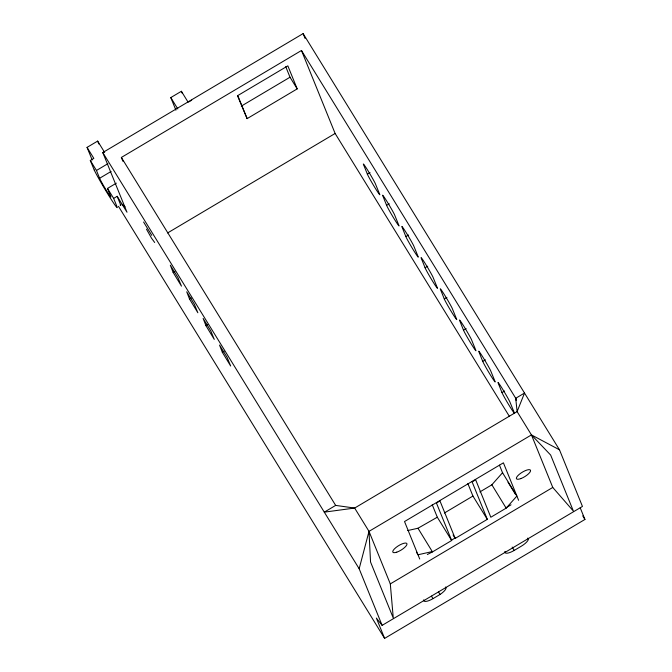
<?xml version="1.0" encoding="UTF-8"?>
<svg xmlns="http://www.w3.org/2000/svg" width="672" height="672" viewBox="0 0 672 672"><rect width="100%" height="100%" fill="white"/><g stroke="black" fill="none" stroke-linecap="round" stroke-linejoin="round"><path stroke-width="1.01" d="M382.124 625.372L359.159 568.747L369.004 531.367L531.451 434.91L559.482 449.803L582.456 506.428L382.124 625.372L376.362 618.064L384.619 638.4L584.942 519.456L580.23 507.839M143.59 222.029L151.763 235.334M479.875 491.929L491.812 484.84L502.53 472.744L516.886 496.054L506.167 508.141L490.829 517.247L475.642 479.774L472.114 481.866L487.301 519.347L455.188 538.415L453.062 534.962M92.173 159.995L87.058 147.378L97.65 141.086L104.656 152.46M189.05 101.766L191.705 100.195M116.332 183.17L107.503 188.42L110.83 196.61A11.105 0.546 59.3 0 1 106.176 190.092A11.105 0.546 59.3 0 1 99.616 178.265L96.457 170.478L107.932 163.657M99.616 178.265L111.09 171.444M367.374 174.166L363.317 164.027A12.34 0.613 59.3 0 1 368.18 171.016A12.34 0.613 59.3 0 1 375.203 183.322L379.848 194.72A12.34 0.613 59.3 0 1 374.984 187.74A12.34 0.613 59.3 0 1 367.962 175.434L367.374 174.166L370.02 172.595M386.61 205.363L382.561 195.216A12.34 0.613 59.3 0 1 387.425 202.213A12.34 0.613 59.3 0 1 394.447 214.519L399.092 225.918A12.34 0.613 59.3 0 1 394.229 218.929A12.34 0.613 59.3 0 1 387.206 206.623L386.61 205.363L389.256 203.792M405.846 236.561L401.789 226.422A12.34 0.613 59.3 0 1 406.652 233.411A12.34 0.613 59.3 0 1 413.675 245.717L418.32 257.124A12.34 0.613 59.3 0 1 413.456 250.135A12.34 0.613 59.3 0 1 406.434 237.829L405.846 236.561L408.484 234.998M425.074 267.767L421.016 257.628A12.34 0.613 59.3 0 1 425.88 264.617A12.34 0.613 59.3 0 1 432.902 276.923L437.548 288.322A12.34 0.613 59.3 0 1 432.684 281.341A12.34 0.613 59.3 0 1 425.662 269.035L425.074 267.767L427.711 266.204M444.293 298.973L440.236 288.834A12.34 0.613 59.3 0 1 445.099 295.831A12.34 0.613 59.3 0 1 452.122 308.129L456.767 319.536A12.34 0.613 59.3 0 1 451.903 312.547A12.34 0.613 59.3 0 1 444.881 300.241L444.293 298.973L446.93 297.41M463.512 330.179L459.463 320.04A12.34 0.613 59.3 0 1 464.327 327.029A12.34 0.613 59.3 0 1 471.349 339.335L475.994 350.734A12.34 0.613 59.3 0 1 471.131 343.753A12.34 0.613 59.3 0 1 464.108 331.447L463.512 330.179L466.158 328.616M482.748 361.385L478.691 351.238A12.34 0.613 59.3 0 1 483.563 358.235A12.34 0.613 59.3 0 1 490.577 370.532L495.222 381.94A12.34 0.613 59.3 0 1 490.367 374.951A12.34 0.613 59.3 0 1 483.344 362.645L482.748 361.385L485.386 359.814M501.984 392.582L497.927 382.435A12.34 0.613 59.3 0 1 502.79 389.432A12.34 0.613 59.3 0 1 509.813 401.738L514.458 413.137A12.34 0.613 59.3 0 1 509.594 406.157A12.34 0.613 59.3 0 1 502.572 393.851L501.984 392.582L504.613 391.02M407.744 530.544L417.976 528.242L432.474 551.905L451.66 540.506L436.439 503.026L439.967 500.934L455.188 538.415M423.755 599.836A9.458 2.923 -31.6 0 0 433.003 598.634L440.068 594.434A9.551 2.957 -31.6 0 0 445.544 587M504.924 552.115A9.458 2.923 -31.7 0 0 514.24 550.41L521.296 546.21A9.458 2.923 -31.6 0 0 527.738 538.096M175.913 110.183L170.797 97.574L181.39 91.283L188.168 102.295M94.24 170.033A23.47 1.159 59.3 0 0 108.713 195.443A23.47 1.159 59.3 0 0 117.062 206.816L113.652 198.408L117.18 196.308L127 212.243L102.782 152.552L303.122 33.6L559.482 449.803M94.248 170.05L90.3 160.482L93.836 158.39L87.058 147.378M122.926 161.305L121.363 157.45L301.468 50.492L515.726 398.278L516.365 400.235L515.726 398.278L524.53 393.044L517.104 411.6L354.648 508.057L324.299 512.148L335.664 505.403L354.648 508.057L369.004 531.367L390.306 583.901L393.28 618.047L370.541 561.985L369.004 531.367M241.298 106.117L290.01 77.221L285.726 66.654M247.12 118.625L297.192 88.889L287.843 65.848L237.779 95.575L247.12 118.625L237.527 95.836M167.63 232.932L335.126 133.468L301.468 50.492M173.141 272.429L170.318 265.18L177.937 277.578L181.457 286.138L173.141 272.429L174.888 271.396M189.546 299.065L186.724 291.808L194.342 304.206L197.862 312.766L189.546 299.065L191.293 298.024M205.951 325.693L203.129 318.436L210.748 330.834L214.267 339.394L205.951 325.693L207.698 324.652M222.356 352.321L219.534 345.064L227.144 357.462L230.672 366.03L222.356 352.321L224.104 351.28M432.23 504.714L437.304 517.205L417.976 528.242M444.402 512.996L472.928 496.054L467.863 483.563M427.333 554.518L432.474 551.905M451.517 540.145L455.045 538.054M506.016 507.788L511.014 504.823M390.306 583.901L552.762 487.444L573.392 511.098L550.654 455.045L531.451 434.91L517.104 411.6L515.726 398.278L516.314 400.268M432.323 551.552L418.009 554.77L416.413 552.182M122.094 204.288L125.084 206.858M582.742 515.886L584.942 519.456M335.126 133.468L509.46 416.497M290.01 77.221L297.192 88.889M507.998 482.202L515.441 494.29M491.669 484.478L506.167 508.141M512.182 547.084L514.24 550.41M472.928 496.054L487.301 519.347M437.304 517.205L451.66 540.506M170.797 97.574L177.803 108.948M438.53 591.94L440.068 594.434M431.466 596.14L433.003 598.634M121.363 157.45L335.664 505.403M102.782 152.552L359.159 568.747M90.3 160.482L96.457 170.478M118.474 206.329L384.619 638.4M107.503 188.42L113.652 198.408M146.471 229.169L151.544 238.216L154.669 242.483M531.451 434.91L552.762 487.444M518.616 500.304L503.404 462.823L404.527 521.539L419.731 559.028M499.456 465.15L502.698 473.155M303.122 33.6L305.08 38.422M181.39 91.283L182.154 93.164M97.65 141.086L98.834 143.993M117.18 196.308L120.599 204.733A23.47 1.159 59.3 0 1 120.12 205.044M504.983 551.662A9.458 2.923 -31.7 0 1 505.058 551.41M520.775 478.624A8.224 2.545 -31.6 0 0 530.527 470.266A8.224 2.545 -31.6 0 0 519.095 474.491A8.224 2.545 -31.6 0 0 520.775 478.624M396.749 552.182A8.224 2.545 -31.6 0 0 406.98 543.841A8.224 2.545 -31.6 0 0 395.875 547.579A8.224 2.545 -31.6 0 0 396.749 552.182"/></g></svg>
